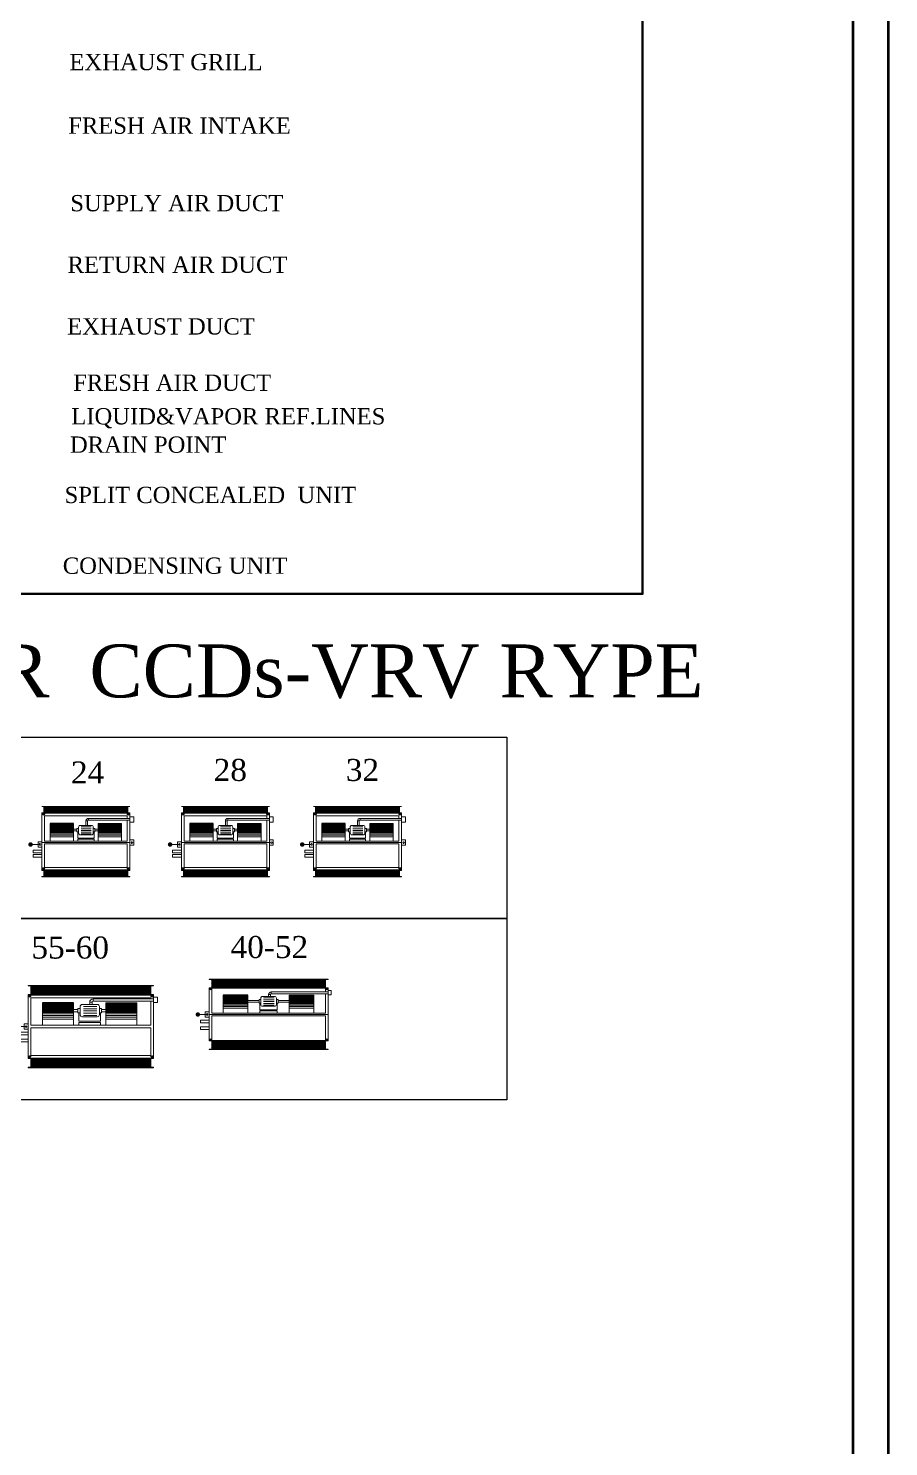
# Model space of a CAD drawing. Extents: x 594 to 813, y 174 to 240.
# Drawn here: x 798.34 to 808.11, y 208.79 to 224.89 of the extents above; entities that cross this region are included whole.
import ezdxf

# ---------------------------------------------------------------- set-up
doc = ezdxf.new("R2010")
doc.units = 0
doc.header["$MEASUREMENT"] = 0
doc.linetypes.add('DASHDOT', pattern=[25.4, 12.7, -6.35, 0, -6.35])
for name, color, linetype in [('01_AC-EQUIP', 206, 'CONTINUOUS'), ('M-DUCT-SA', 5, 'CONTINUOUS'), ('M-EQBMNT', 21, 'CONTINUOUS')]:
    doc.layers.add(name, color=color, linetype=linetype)
for name, color, linetype, lineweight in [('A-SHEET-2', 1, 'CONTINUOUS', 50), ('AC-TEXT', 15, 'CONTINUOUS', 30), ('UG-BORDER', 20, 'CONTINUOUS', 80)]:
    doc.layers.add(name, color=color, linetype=linetype, lineweight=lineweight)
doc.styles.add('AC', font='romans.shx', dxfattribs={"height": 0.2})

# ---------------------------------------------------------------- blocks, each defined once
blk = doc.blocks.new('A$C56630B5C')
at = {"layer": '01_AC-EQUIP', "color": 2, "lineweight": 20}
for p, q in [((0.153, 0.799), (1.153, 0.799)), ((0.153, 0.799), (0.153, 0.796)), ((1.124, 0.796), (0.153, 0.796)), ((0.153, 0.726), (1.153, 0.726)), ((0.153, 0.726), (0.153, 0.723)), ((1.153, 0.723), (0.153, 0.723)), ((0.162, 0.796), (1.153, 0.796)), ((0.162, 0.726), (1.153, 0.726)), ((0.172, 0.793), (0.182, 0.796)), ((0.172, 0.793), (0.182, 0.789)), ((0.172, 0.786), (0.182, 0.789)), ((0.172, 0.786), (0.182, 0.783)), ((0.172, 0.78), (0.182, 0.783)), ((0.172, 0.78), (0.182, 0.777)), ((0.172, 0.774), (0.182, 0.777)), ((0.172, 0.774), (0.182, 0.77)), ((0.172, 0.767), (0.182, 0.77)), ((0.172, 0.767), (0.182, 0.764)), ((0.172, 0.761), (0.182, 0.764)), ((0.172, 0.761), (0.182, 0.758)), ((0.172, 0.755), (0.182, 0.758)), ((0.172, 0.755), (0.182, 0.751)), ((0.172, 0.748), (0.182, 0.751)), ((0.172, 0.748), (0.182, 0.745)), ((0.172, 0.742), (0.182, 0.745)), ((0.172, 0.742), (0.182, 0.739)), ((0.172, 0.736), (0.182, 0.739)), ((0.172, 0.736), (0.182, 0.732)), ((0.172, 0.729), (0.182, 0.732)), ((0.172, 0.729), (0.182, 0.726)), ((0.182, 0.789), (1.124, 0.789)), ((0.182, 0.783), (1.124, 0.783)), ((0.182, 0.777), (1.124, 0.777)), ((0.182, 0.77), (1.124, 0.77)), ((0.182, 0.764), (1.124, 0.764)), ((0.182, 0.758), (1.124, 0.758)), ((0.182, 0.751), (1.124, 0.751)), ((0.182, 0.745), (1.124, 0.745)), ((0.182, 0.739), (1.124, 0.739)), ((0.182, 0.732), (1.124, 0.732)), ((1.134, 0.793), (1.124, 0.796)), ((1.134, 0.793), (1.124, 0.789)), ((1.134, 0.786), (1.124, 0.789)), ((1.134, 0.786), (1.124, 0.783)), ((1.134, 0.78), (1.124, 0.783)), ((1.134, 0.78), (1.124, 0.777)), ((1.134, 0.774), (1.124, 0.777)), ((1.134, 0.774), (1.124, 0.77)), ((1.134, 0.767), (1.124, 0.77)), ((1.134, 0.767), (1.124, 0.764)), ((1.134, 0.761), (1.124, 0.764)), ((1.134, 0.761), (1.124, 0.758)), ((1.134, 0.755), (1.124, 0.758)), ((1.134, 0.755), (1.124, 0.751)), ((1.134, 0.748), (1.124, 0.751)), ((1.134, 0.748), (1.124, 0.745)), ((1.134, 0.742), (1.124, 0.745)), ((1.134, 0.742), (1.124, 0.739)), ((1.134, 0.736), (1.124, 0.739)), ((1.134, 0.736), (1.124, 0.732)), ((1.134, 0.729), (1.124, 0.732)), ((1.134, 0.729), (1.124, 0.726)), ((1.153, 0.796), (1.153, 0.799)), ((1.153, 0.723), (1.153, 0.726)), ((0.153, 0.077), (1.153, 0.077)), ((0.153, 0.077), (0.153, 0.073)), ((1.124, 0.073), (0.153, 0.073)), ((0.153, 0.004), (1.153, 0.004)), ((0.153, 0.004), (0.153, 0)), ((0.162, 0.073), (1.153, 0.073)), ((0.162, 0.004), (1.153, 0.004)), ((0.172, 0.07), (0.182, 0.073)), ((0.172, 0.07), (0.182, 0.067)), ((0.172, 0.064), (0.182, 0.067)), ((0.172, 0.064), (0.182, 0.06)), ((0.172, 0.057), (0.182, 0.06)), ((0.172, 0.057), (0.182, 0.054)), ((0.172, 0.051), (0.182, 0.054)), ((0.172, 0.051), (0.182, 0.048)), ((0.172, 0.045), (0.182, 0.048)), ((0.172, 0.045), (0.182, 0.041)), ((0.172, 0.038), (0.182, 0.041)), ((0.172, 0.038), (0.182, 0.035)), ((0.172, 0.032), (0.182, 0.035)), ((0.172, 0.032), (0.182, 0.029)), ((0.172, 0.026), (0.182, 0.029)), ((0.172, 0.026), (0.182, 0.023)), ((0.172, 0.019), (0.182, 0.023)), ((0.172, 0.019), (0.182, 0.016)), ((0.172, 0.013), (0.182, 0.016)), ((0.172, 0.013), (0.182, 0.01)), ((0.172, 0.007), (0.182, 0.01)), ((0.172, 0.007), (0.182, 0.004)), ((0.182, 0.067), (1.124, 0.067)), ((0.182, 0.06), (1.124, 0.06)), ((0.182, 0.054), (1.124, 0.054)), ((0.182, 0.048), (1.124, 0.048)), ((0.182, 0.041), (1.124, 0.041)), ((0.182, 0.035), (1.124, 0.035)), ((0.182, 0.029), (1.124, 0.029)), ((0.182, 0.023), (1.124, 0.023)), ((0.182, 0.016), (1.124, 0.016)), ((0.182, 0.01), (1.124, 0.01)), ((1.134, 0.07), (1.124, 0.073)), ((1.134, 0.07), (1.124, 0.067)), ((1.134, 0.064), (1.124, 0.067)), ((1.134, 0.064), (1.124, 0.06)), ((1.134, 0.057), (1.124, 0.06)), ((1.134, 0.057), (1.124, 0.054)), ((1.134, 0.051), (1.124, 0.054)), ((1.134, 0.051), (1.124, 0.048)), ((1.134, 0.045), (1.124, 0.048)), ((1.134, 0.045), (1.124, 0.041)), ((1.134, 0.038), (1.124, 0.041)), ((1.134, 0.038), (1.124, 0.035)), ((1.134, 0.032), (1.124, 0.035)), ((1.134, 0.032), (1.124, 0.029)), ((1.134, 0.026), (1.124, 0.029)), ((1.134, 0.026), (1.124, 0.023)), ((1.134, 0.019), (1.124, 0.023)), ((1.134, 0.019), (1.124, 0.016)), ((1.134, 0.013), (1.124, 0.016)), ((1.134, 0.013), (1.124, 0.01)), ((1.134, 0.007), (1.124, 0.01)), ((1.134, 0.007), (1.124, 0.004)), ((1.153, 0.073), (1.153, 0.077)), ((1.153, 0), (1.153, 0.004)), ((1.153, 0), (0.153, 0))]:
    blk.add_line(p, q, dxfattribs=at)
at = {"layer": '01_AC-EQUIP', "color": 1, "lineweight": 20}
for p, q in [((0.153, 0.723), (1.153, 0.723)), ((0.154, 0.709), (0.188, 0.709)), ((0.172, 0.72), (0.172, 0.698)), ((1.123, 0.693), (0.183, 0.693)), ((0.682, 0.663), (1.153, 0.663)), ((0.682, 0.644), (0.682, 0.663)), ((1.153, 0.709), (1.119, 0.709)), ((1.135, 0.72), (1.135, 0.698)), ((0.248, 0.403), (0.248, 0.604)), ((0.513, 0.604), (0.248, 0.604)), ((0.513, 0.603), (0.248, 0.603)), ((0.513, 0.601), (0.248, 0.601)), ((0.513, 0.6), (0.248, 0.6)), ((0.513, 0.597), (0.248, 0.597)), ((0.513, 0.595), (0.248, 0.595)), ((0.513, 0.592), (0.248, 0.592)), ((0.513, 0.589), (0.248, 0.589)), ((0.513, 0.586), (0.248, 0.586)), ((0.513, 0.581), (0.248, 0.581)), ((0.513, 0.575), (0.248, 0.575)), ((0.513, 0.569), (0.248, 0.569)), ((0.513, 0.562), (0.248, 0.562)), ((0.513, 0.555), (0.248, 0.555)), ((0.513, 0.547), (0.248, 0.547)), ((0.513, 0.542), (0.248, 0.542)), ((0.513, 0.536), (0.248, 0.536)), ((0.513, 0.528), (0.248, 0.528)), ((0.513, 0.521), (0.248, 0.521)), ((0.513, 0.514), (0.248, 0.514)), ((0.513, 0.502), (0.248, 0.502)), ((0.513, 0.487), (0.248, 0.487)), ((0.513, 0.403), (0.513, 0.604)), ((0.513, 0.539), (0.551, 0.539)), ((0.513, 0.52), (0.551, 0.52)), ((0.56, 0.511), (0.56, 0.438)), ((0.714, 0.566), (0.599, 0.566)), ((0.714, 0.546), (0.599, 0.546)), ((0.714, 0.527), (0.599, 0.527)), ((0.714, 0.508), (0.599, 0.508)), ((0.714, 0.488), (0.599, 0.488)), ((0.653, 0.634), (0.653, 0.583)), ((0.672, 0.634), (0.653, 0.634)), ((0.672, 0.634), (0.672, 0.583)), ((0.682, 0.644), (1.153, 0.644)), ((0.745, 0.511), (0.745, 0.438)), ((0.792, 0.539), (0.755, 0.539)), ((0.792, 0.52), (0.755, 0.52)), ((0.792, 0.403), (0.792, 0.604)), ((0.792, 0.604), (1.058, 0.604)), ((0.792, 0.603), (1.058, 0.603)), ((0.792, 0.601), (1.058, 0.601)), ((0.792, 0.6), (1.058, 0.6)), ((0.792, 0.597), (1.058, 0.597)), ((0.792, 0.595), (1.058, 0.595)), ((0.792, 0.592), (1.058, 0.592)), ((0.792, 0.589), (1.058, 0.589)), ((0.792, 0.586), (1.058, 0.586)), ((0.792, 0.581), (1.058, 0.581)), ((0.792, 0.575), (1.058, 0.575)), ((0.792, 0.569), (1.058, 0.569)), ((0.792, 0.562), (1.058, 0.562)), ((0.792, 0.555), (1.058, 0.555)), ((0.792, 0.547), (1.058, 0.547)), ((0.792, 0.542), (1.058, 0.542)), ((0.792, 0.536), (1.058, 0.536)), ((0.792, 0.528), (1.058, 0.528)), ((0.792, 0.521), (1.058, 0.521)), ((0.792, 0.514), (1.058, 0.514)), ((0.792, 0.502), (1.058, 0.502)), ((0.792, 0.487), (1.058, 0.487)), ((1.058, 0.403), (1.058, 0.604)), ((1.153, 0.388), (0.153, 0.388)), ((1.123, 0.373), (0.183, 0.373)), ((0.513, 0.473), (0.248, 0.473)), ((0.248, 0.454), (0.513, 0.454)), ((0.56, 0.438), (0.745, 0.438)), ((0.56, 0.427), (0.745, 0.427)), ((0.56, 0.403), (0.56, 0.427)), ((0.745, 0.403), (0.745, 0.427)), ((0.792, 0.473), (1.058, 0.473)), ((1.058, 0.454), (0.792, 0.454)), ((1.153, 0.077), (0.153, 0.077)), ((0.154, 0.094), (0.188, 0.094)), ((0.187, 0.092), (0.156, 0.092)), ((0.171, 0.102), (0.171, 0.082)), ((0.172, 0.083), (0.172, 0.105)), ((1.123, 0.107), (0.183, 0.107)), ((1.153, 0.094), (1.119, 0.094)), ((1.135, 0.083), (1.135, 0.105))]:
    blk.add_line(p, q, dxfattribs=at)
at = {"layer": '01_AC-EQUIP', "color": 1, "linetype": 'DASHDOT', "lineweight": 20}
for p, q in [((0.513, 0.547), (0.248, 0.547)), ((0.792, 0.547), (1.058, 0.547))]:
    blk.add_line(p, q, dxfattribs=at)
at = {"layer": '01_AC-EQUIP', "color": 4, "lineweight": 20}
blk.add_line((0.025, 0.367), (0.131, 0.367), dxfattribs=at)
at = {"layer": '01_AC-EQUIP', "color": 1, "lineweight": 20}
for points in [[(0.153, 0.077), (0.153, 0.723)], [(1.123, 0.403), (0.183, 0.403), (0.183, 0.693)], [(1.123, 0.693), (1.123, 0.663)], [(1.153, 0.726), (1.153, 0.077)], [(1.123, 0.644), (1.123, 0.403)], [(0.183, 0.107), (0.183, 0.373)], [(1.123, 0.373), (1.123, 0.107)]]:
    blk.add_lwpolyline(points, dxfattribs=at)
for points in [[(1.197, 0.62), (1.153, 0.62), (1.153, 0.68), (1.197, 0.68)], [(0.569, 0.548), (0.551, 0.548), (0.551, 0.511), (0.569, 0.511)], [(0.736, 0.548), (0.755, 0.548), (0.755, 0.511), (0.736, 0.511)], [(0.109, 0.398), (0.153, 0.398), (0.153, 0.338), (0.109, 0.338)], [(1.197, 0.418), (1.153, 0.418), (1.153, 0.358), (1.197, 0.358)]]:
    blk.add_lwpolyline(points, close=True, dxfattribs=at)
blk.add_lwpolyline([(0.717, 0.583), (0.589, 0.583, 0.414214), (0.569, 0.563), (0.569, 0.496, 0.414214), (0.589, 0.476), (0.717, 0.476, 0.414214), (0.736, 0.496), (0.736, 0.563, 0.414214)], format="xyb", close=True, dxfattribs=at)
at = {"layer": '01_AC-EQUIP', "color": 4, "lineweight": 20, "const_width": 0.0252}
blk.add_lwpolyline([(0.027, 0.354, 1), (0.022, 0.379, 1)], format="xyb", close=True, dxfattribs=at)
at = {"layer": '01_AC-EQUIP', "color": 5, "lineweight": 20}
blk.add_lwpolyline([(0.153, 0.273), (0.153, 0.303), (0.053, 0.303), (0.053, 0.273)], close=True, dxfattribs=at)
at = {"layer": '01_AC-EQUIP', "color": 6, "lineweight": 20}
blk.add_lwpolyline([(0.153, 0.224), (0.153, 0.254), (0.053, 0.254), (0.053, 0.224)], close=True, dxfattribs=at)
at = {"layer": '01_AC-EQUIP', "color": 1, "lineweight": 20}
for centre in [(0.131, 0.367), (1.176, 0.388)]:
    blk.add_circle(centre, 0.00932, dxfattribs=at)
for radius in [0.0291, 0.0097]:
    blk.add_arc((0.682, 0.634), radius, 90.0006, 180.0006, dxfattribs=at)
for centre, major_axis, start_param, end_param in [((0.172, 0.709), (0.0136, 0), -1.570796, 4.712389), ((0.172, 0.709), (0.00775, 0), 3.141593, 9.424778), ((1.135, 0.094), (-0.0136, 0), -1.570796, 4.712389), ((1.135, 0.094), (-0.00775, 0), 3.141593, 9.424778)]:
    blk.add_ellipse(centre, major_axis=major_axis, ratio=0.646018, start_param=start_param, end_param=end_param, dxfattribs=at)
at = {"layer": '01_AC-EQUIP', "color": 1, "lineweight": 20, "extrusion": (0, 0, -1)}
for centre, major_axis, start_param, end_param in [((1.135, 0.709), (-0.0136, 0), -1.570796, 4.712389), ((1.135, 0.709), (-0.00775, 0), 3.141593, 9.424778), ((0.172, 0.094), (0.0136, 0), -1.570796, 4.712389), ((0.171, 0.092), (-0.0124, 0), -1.570796, 4.712389), ((0.172, 0.094), (0.00775, 0), 3.141593, 9.424778), ((0.171, 0.092), (-0.00705, 0), 3.141593, 9.424778)]:
    blk.add_ellipse(centre, major_axis=major_axis, ratio=0.646018, start_param=start_param, end_param=end_param, dxfattribs=at)
at = {"layer": 'M-EQBMNT', "color": 21, "linetype": 'ByBlock', "ltscale": 1.5}
for p, q in [((0.513, 0.604), (0.248, 0.604)), ((0.792, 0.604), (1.058, 0.604))]:
    blk.add_line(p, q, dxfattribs=at)
blk = doc.blocks.new('A$C0F5A1675')
at = {"layer": '01_AC-EQUIP', "color": 2, "lineweight": 20}
for p, q in [((0.153, 0.933), (1.578, 0.933)), ((0.153, 0.933), (0.153, 0.928)), ((1.537, 0.928), (0.153, 0.928)), ((0.153, 0.829), (1.578, 0.829)), ((0.153, 0.829), (0.153, 0.824)), ((1.578, 0.824), (0.153, 0.824)), ((0.166, 0.928), (1.578, 0.928)), ((0.166, 0.829), (1.578, 0.829)), ((0.18, 0.923), (0.194, 0.928)), ((0.18, 0.923), (0.194, 0.919)), ((0.18, 0.914), (0.194, 0.919)), ((0.18, 0.914), (0.194, 0.91)), ((0.18, 0.905), (0.194, 0.91)), ((0.18, 0.905), (0.194, 0.901)), ((0.18, 0.896), (0.194, 0.901)), ((0.18, 0.896), (0.194, 0.892)), ((0.18, 0.887), (0.194, 0.892)), ((0.18, 0.887), (0.194, 0.883)), ((0.18, 0.878), (0.194, 0.883)), ((0.18, 0.878), (0.194, 0.874)), ((0.18, 0.869), (0.194, 0.874)), ((0.18, 0.869), (0.194, 0.865)), ((0.18, 0.86), (0.194, 0.865)), ((0.18, 0.86), (0.194, 0.856)), ((0.18, 0.851), (0.194, 0.856)), ((0.18, 0.851), (0.194, 0.847)), ((0.18, 0.842), (0.194, 0.847)), ((0.18, 0.842), (0.194, 0.838)), ((0.18, 0.833), (0.194, 0.838)), ((0.18, 0.833), (0.194, 0.829)), ((0.194, 0.919), (1.537, 0.919)), ((0.194, 0.91), (1.537, 0.91)), ((0.194, 0.901), (1.537, 0.901)), ((0.194, 0.892), (1.537, 0.892)), ((0.194, 0.883), (1.537, 0.883)), ((0.194, 0.874), (1.537, 0.874)), ((0.194, 0.865), (1.537, 0.865)), ((0.194, 0.856), (1.537, 0.856)), ((0.194, 0.847), (1.537, 0.847)), ((0.194, 0.838), (1.537, 0.838)), ((1.551, 0.923), (1.537, 0.928)), ((1.551, 0.923), (1.537, 0.919)), ((1.551, 0.914), (1.537, 0.919)), ((1.551, 0.914), (1.537, 0.91)), ((1.551, 0.905), (1.537, 0.91)), ((1.551, 0.905), (1.537, 0.901)), ((1.551, 0.896), (1.537, 0.901)), ((1.551, 0.896), (1.537, 0.892)), ((1.551, 0.887), (1.537, 0.892)), ((1.551, 0.887), (1.537, 0.883)), ((1.551, 0.878), (1.537, 0.883)), ((1.551, 0.878), (1.537, 0.874)), ((1.551, 0.869), (1.537, 0.874)), ((1.551, 0.869), (1.537, 0.865)), ((1.551, 0.86), (1.537, 0.865)), ((1.551, 0.86), (1.537, 0.856)), ((1.551, 0.851), (1.537, 0.856)), ((1.551, 0.851), (1.537, 0.847)), ((1.551, 0.842), (1.537, 0.847)), ((1.551, 0.842), (1.537, 0.838)), ((1.551, 0.833), (1.537, 0.838)), ((1.551, 0.833), (1.537, 0.829)), ((1.578, 0.928), (1.578, 0.933)), ((1.578, 0.824), (1.578, 0.829)), ((0.153, 0.109), (1.578, 0.109)), ((0.153, 0.109), (0.153, 0.104)), ((1.537, 0.104), (0.153, 0.104)), ((0.153, 0.005), (1.578, 0.005)), ((0.153, 0.005), (0.153, 0)), ((0.166, 0.104), (1.578, 0.104)), ((0.166, 0.005), (1.578, 0.005)), ((0.18, 0.1), (0.194, 0.104)), ((0.18, 0.1), (0.194, 0.095)), ((0.18, 0.091), (0.194, 0.095)), ((0.18, 0.091), (0.194, 0.086)), ((0.18, 0.082), (0.194, 0.086)), ((0.18, 0.082), (0.194, 0.077)), ((0.18, 0.073), (0.194, 0.077)), ((0.18, 0.073), (0.194, 0.068)), ((0.18, 0.064), (0.194, 0.068)), ((0.18, 0.064), (0.194, 0.059)), ((0.18, 0.055), (0.194, 0.059)), ((0.18, 0.055), (0.194, 0.05)), ((0.18, 0.046), (0.194, 0.05)), ((0.18, 0.046), (0.194, 0.041)), ((0.18, 0.037), (0.194, 0.041)), ((0.18, 0.037), (0.194, 0.032)), ((0.18, 0.028), (0.194, 0.032)), ((0.18, 0.028), (0.194, 0.023)), ((0.18, 0.019), (0.194, 0.023)), ((0.18, 0.019), (0.194, 0.014)), ((0.18, 0.01), (0.194, 0.014)), ((0.18, 0.01), (0.194, 0.005)), ((0.194, 0.095), (1.537, 0.095)), ((0.194, 0.086), (1.537, 0.086)), ((0.194, 0.077), (1.537, 0.077)), ((0.194, 0.068), (1.537, 0.068)), ((0.194, 0.059), (1.537, 0.059)), ((0.194, 0.05), (1.537, 0.05)), ((0.194, 0.041), (1.537, 0.041)), ((0.194, 0.032), (1.537, 0.032)), ((0.194, 0.023), (1.537, 0.023)), ((0.194, 0.014), (1.537, 0.014)), ((1.551, 0.1), (1.537, 0.104)), ((1.551, 0.1), (1.537, 0.095)), ((1.551, 0.091), (1.537, 0.095)), ((1.551, 0.091), (1.537, 0.086)), ((1.551, 0.082), (1.537, 0.086)), ((1.551, 0.082), (1.537, 0.077)), ((1.551, 0.073), (1.537, 0.077)), ((1.551, 0.073), (1.537, 0.068)), ((1.551, 0.064), (1.537, 0.068)), ((1.551, 0.064), (1.537, 0.059)), ((1.551, 0.055), (1.537, 0.059)), ((1.551, 0.055), (1.537, 0.05)), ((1.551, 0.046), (1.537, 0.05)), ((1.551, 0.046), (1.537, 0.041)), ((1.551, 0.037), (1.537, 0.041)), ((1.551, 0.037), (1.537, 0.032)), ((1.551, 0.028), (1.537, 0.032)), ((1.551, 0.028), (1.537, 0.023)), ((1.551, 0.019), (1.537, 0.023)), ((1.551, 0.019), (1.537, 0.014)), ((1.551, 0.01), (1.537, 0.014)), ((1.551, 0.01), (1.537, 0.005)), ((1.578, 0.104), (1.578, 0.109)), ((1.578, 0), (1.578, 0.005)), ((1.578, 0), (0.153, 0))]:
    blk.add_line(p, q, dxfattribs=at)
at = {"layer": '01_AC-EQUIP', "color": 1, "lineweight": 20}
for p, q in [((0.153, 0.811), (0.187, 0.811)), ((0.171, 0.822), (0.171, 0.8)), ((1.578, 0.811), (1.544, 0.811)), ((1.561, 0.822), (1.561, 0.8)), ((1.548, 0.794), (0.183, 0.794)), ((0.318, 0.482), (0.318, 0.737)), ((0.669, 0.734), (0.318, 0.734)), ((0.669, 0.731), (0.318, 0.731)), ((0.669, 0.727), (0.318, 0.727)), ((0.669, 0.722), (0.318, 0.722)), ((0.669, 0.716), (0.318, 0.716)), ((0.669, 0.709), (0.318, 0.709)), ((0.669, 0.7), (0.318, 0.7)), ((0.669, 0.691), (0.318, 0.691)), ((0.669, 0.681), (0.318, 0.681)), ((0.669, 0.671), (0.318, 0.671)), ((0.669, 0.665), (0.318, 0.665)), ((0.669, 0.656), (0.318, 0.656)), ((0.669, 0.647), (0.318, 0.647)), ((0.669, 0.482), (0.669, 0.737)), ((0.669, 0.661), (0.719, 0.661)), ((0.933, 0.696), (0.783, 0.696)), ((0.933, 0.67), (0.783, 0.67)), ((0.933, 0.645), (0.783, 0.645)), ((0.853, 0.743), (0.853, 0.718)), ((0.879, 0.743), (0.853, 0.743)), ((0.879, 0.743), (0.879, 0.718)), ((0.891, 0.782), (1.578, 0.782)), ((0.891, 0.756), (0.891, 0.782)), ((0.891, 0.756), (1.578, 0.756)), ((1.037, 0.661), (0.987, 0.661)), ((1.037, 0.482), (1.037, 0.737)), ((1.037, 0.734), (1.388, 0.734)), ((1.037, 0.731), (1.388, 0.731)), ((1.037, 0.727), (1.388, 0.727)), ((1.037, 0.722), (1.388, 0.722)), ((1.037, 0.716), (1.388, 0.716)), ((1.037, 0.709), (1.388, 0.709)), ((1.037, 0.7), (1.388, 0.7)), ((1.037, 0.691), (1.388, 0.691)), ((1.037, 0.681), (1.388, 0.681)), ((1.037, 0.671), (1.388, 0.671)), ((1.037, 0.665), (1.388, 0.665)), ((1.037, 0.656), (1.388, 0.656)), ((1.037, 0.647), (1.388, 0.647)), ((1.388, 0.482), (1.388, 0.737)), ((0.669, 0.637), (0.318, 0.637)), ((0.669, 0.627), (0.318, 0.627)), ((0.669, 0.612), (0.318, 0.612)), ((0.669, 0.593), (0.318, 0.593)), ((0.669, 0.573), (0.318, 0.573)), ((0.318, 0.549), (0.669, 0.549)), ((0.669, 0.635), (0.719, 0.635)), ((0.731, 0.624), (0.731, 0.528)), ((0.731, 0.528), (0.975, 0.528)), ((0.731, 0.513), (0.975, 0.513)), ((0.731, 0.482), (0.731, 0.513)), ((0.933, 0.619), (0.783, 0.619)), ((0.933, 0.594), (0.783, 0.594)), ((0.975, 0.624), (0.975, 0.528)), ((0.975, 0.482), (0.975, 0.513)), ((1.037, 0.635), (0.987, 0.635)), ((1.037, 0.637), (1.388, 0.637)), ((1.037, 0.627), (1.388, 0.627)), ((1.037, 0.612), (1.388, 0.612)), ((1.037, 0.593), (1.388, 0.593)), ((1.037, 0.573), (1.388, 0.573)), ((1.388, 0.549), (1.037, 0.549)), ((0.183, 0.482), (1.548, 0.482)), ((0.183, 0.452), (1.548, 0.452)), ((0.153, 0.126), (0.187, 0.126)), ((0.171, 0.137), (0.171, 0.115)), ((1.548, 0.139), (0.183, 0.139)), ((1.578, 0.126), (1.544, 0.126)), ((1.561, 0.137), (1.561, 0.115))]:
    blk.add_line(p, q, dxfattribs=at)
at = {"layer": '01_AC-EQUIP', "color": 1, "linetype": 'DASHDOT', "lineweight": 20}
for p, q in [((0.669, 0.671), (0.318, 0.671)), ((1.037, 0.671), (1.388, 0.671))]:
    blk.add_line(p, q, dxfattribs=at)
at = {"layer": '01_AC-EQUIP', "color": 4, "lineweight": 20}
blk.add_line((0.025, 0.466), (0.131, 0.466), dxfattribs=at)
at = {"layer": '01_AC-EQUIP', "color": 1, "lineweight": 20}
for points in [[(0.153, 0.104), (0.153, 0.829)], [(1.578, 0.829), (1.578, 0.104)], [(0.183, 0.482), (0.183, 0.794)], [(1.548, 0.794), (1.548, 0.782)], [(1.548, 0.756), (1.548, 0.482)], [(0.183, 0.139), (0.183, 0.452)], [(1.548, 0.452), (1.548, 0.139)]]:
    blk.add_lwpolyline(points, dxfattribs=at)
for points in [[(0.743, 0.672), (0.719, 0.672), (0.719, 0.624), (0.743, 0.624)], [(0.963, 0.672), (0.987, 0.672), (0.987, 0.624), (0.963, 0.624)], [(1.622, 0.74), (1.578, 0.74), (1.578, 0.8), (1.622, 0.8)], [(0.109, 0.497), (0.153, 0.497), (0.153, 0.437), (0.109, 0.437)]]:
    blk.add_lwpolyline(points, close=True, dxfattribs=at)
blk.add_lwpolyline([(0.938, 0.718), (0.769, 0.718, 0.414214), (0.743, 0.693), (0.743, 0.604, 0.414214), (0.769, 0.578), (0.938, 0.578, 0.414214), (0.963, 0.604), (0.963, 0.693, 0.414214)], format="xyb", close=True, dxfattribs=at)
at = {"layer": '01_AC-EQUIP', "color": 4, "lineweight": 20, "const_width": 0.0252}
blk.add_lwpolyline([(0.027, 0.453, 1), (0.022, 0.478, 1)], format="xyb", close=True, dxfattribs=at)
at = {"layer": '01_AC-EQUIP', "color": 5, "lineweight": 20}
blk.add_lwpolyline([(0.153, 0.372), (0.153, 0.402), (0.053, 0.402), (0.053, 0.372)], close=True, dxfattribs=at)
at = {"layer": '01_AC-EQUIP', "color": 6, "lineweight": 20}
blk.add_lwpolyline([(0.153, 0.293), (0.153, 0.323), (0.053, 0.323), (0.053, 0.293)], close=True, dxfattribs=at)
at = {"layer": '01_AC-EQUIP', "color": 1, "lineweight": 20}
blk.add_circle((0.131, 0.466), 0.00932, dxfattribs=at)
for radius in [0.0384, 0.0128]:
    blk.add_arc((0.891, 0.743), radius, 90.0006, 180.0006, dxfattribs=at)
for centre, major_axis, start_param, end_param in [((0.171, 0.811), (0.0136, 0), -1.570796, 4.712389), ((0.171, 0.811), (0.00775, 0), 3.141593, 9.424778), ((0.171, 0.126), (0.0136, 0), -1.570796, 4.712389), ((0.171, 0.126), (0.00775, 0), 3.141593, 9.424778)]:
    blk.add_ellipse(centre, major_axis=major_axis, ratio=0.646018, start_param=start_param, end_param=end_param, dxfattribs=at)
at = {"layer": '01_AC-EQUIP', "color": 1, "lineweight": 20, "extrusion": (0, 0, -1)}
for centre, major_axis, start_param, end_param in [((1.561, 0.811), (-0.0136, 0), -1.570796, 4.712389), ((1.561, 0.811), (-0.00775, 0), 3.141593, 9.424778), ((1.561, 0.126), (-0.0136, 0), -1.570796, 4.712389), ((1.561, 0.126), (-0.00775, 0), 3.141593, 9.424778)]:
    blk.add_ellipse(centre, major_axis=major_axis, ratio=0.646018, start_param=start_param, end_param=end_param, dxfattribs=at)
at = {"layer": 'M-EQBMNT', "color": 21, "linetype": 'ByBlock', "ltscale": 1.5}
for p, q in [((0.669, 0.737), (0.318, 0.737)), ((1.037, 0.737), (1.388, 0.737))]:
    blk.add_line(p, q, dxfattribs=at)
blk = doc.blocks.new('A$C7D155406')
at = {"layer": '01_AC-EQUIP', "color": 2, "lineweight": 20}
for p, q in [((0.154, 0.8), (1.504, 0.8)), ((0.154, 0.8), (0.154, 0.795)), ((1.464, 0.795), (0.154, 0.795)), ((0.154, 0.701), (1.504, 0.701)), ((0.154, 0.701), (0.154, 0.696)), ((1.504, 0.696), (0.154, 0.696)), ((0.166, 0.795), (1.504, 0.795)), ((0.166, 0.701), (1.504, 0.701)), ((0.179, 0.791), (0.193, 0.795)), ((0.179, 0.791), (0.193, 0.787)), ((0.179, 0.782), (0.193, 0.787)), ((0.179, 0.782), (0.193, 0.778)), ((0.179, 0.774), (0.193, 0.778)), ((0.179, 0.774), (0.193, 0.77)), ((0.179, 0.765), (0.193, 0.77)), ((0.179, 0.765), (0.193, 0.761)), ((0.179, 0.757), (0.193, 0.761)), ((0.179, 0.757), (0.193, 0.753)), ((0.179, 0.748), (0.193, 0.753)), ((0.179, 0.748), (0.193, 0.744)), ((0.179, 0.74), (0.193, 0.744)), ((0.179, 0.74), (0.193, 0.735)), ((0.179, 0.731), (0.193, 0.735)), ((0.179, 0.731), (0.193, 0.727)), ((0.179, 0.723), (0.193, 0.727)), ((0.179, 0.723), (0.193, 0.718)), ((0.179, 0.714), (0.193, 0.718)), ((0.179, 0.714), (0.193, 0.71)), ((0.179, 0.706), (0.193, 0.71)), ((0.179, 0.706), (0.193, 0.701)), ((0.193, 0.787), (1.464, 0.787)), ((0.193, 0.778), (1.464, 0.778)), ((0.193, 0.77), (1.464, 0.77)), ((0.193, 0.761), (1.464, 0.761)), ((0.193, 0.753), (1.464, 0.753)), ((0.193, 0.744), (1.464, 0.744)), ((0.193, 0.735), (1.464, 0.735)), ((0.193, 0.727), (1.464, 0.727)), ((0.193, 0.718), (1.464, 0.718)), ((0.193, 0.71), (1.464, 0.71)), ((1.478, 0.791), (1.464, 0.795)), ((1.478, 0.791), (1.464, 0.787)), ((1.478, 0.782), (1.464, 0.787)), ((1.478, 0.782), (1.464, 0.778)), ((1.478, 0.774), (1.464, 0.778)), ((1.478, 0.774), (1.464, 0.77)), ((1.478, 0.765), (1.464, 0.77)), ((1.478, 0.765), (1.464, 0.761)), ((1.478, 0.757), (1.464, 0.761)), ((1.478, 0.757), (1.464, 0.753)), ((1.478, 0.748), (1.464, 0.753)), ((1.478, 0.748), (1.464, 0.744)), ((1.478, 0.74), (1.464, 0.744)), ((1.478, 0.74), (1.464, 0.735)), ((1.478, 0.731), (1.464, 0.735)), ((1.478, 0.731), (1.464, 0.727)), ((1.478, 0.723), (1.464, 0.727)), ((1.478, 0.723), (1.464, 0.718)), ((1.478, 0.714), (1.464, 0.718)), ((1.478, 0.714), (1.464, 0.71)), ((1.478, 0.706), (1.464, 0.71)), ((1.478, 0.706), (1.464, 0.701)), ((1.504, 0.795), (1.504, 0.8)), ((1.504, 0.696), (1.504, 0.701)), ((0.154, 0.104), (1.504, 0.104)), ((0.154, 0.104), (0.154, 0.099)), ((1.464, 0.099), (0.154, 0.099)), ((0.154, 0.005), (1.504, 0.005)), ((0.154, 0.005), (0.154, 0)), ((0.166, 0.099), (1.504, 0.099)), ((0.166, 0.005), (1.504, 0.005)), ((0.179, 0.094), (0.193, 0.099)), ((0.179, 0.094), (0.193, 0.09)), ((0.179, 0.086), (0.193, 0.09)), ((0.179, 0.086), (0.193, 0.082)), ((0.179, 0.077), (0.193, 0.082)), ((0.179, 0.077), (0.193, 0.073)), ((0.179, 0.069), (0.193, 0.073)), ((0.179, 0.069), (0.193, 0.065)), ((0.179, 0.06), (0.193, 0.065)), ((0.179, 0.06), (0.193, 0.056)), ((0.179, 0.052), (0.193, 0.056)), ((0.179, 0.052), (0.193, 0.047)), ((0.179, 0.043), (0.193, 0.047)), ((0.179, 0.043), (0.193, 0.039)), ((0.179, 0.035), (0.193, 0.039)), ((0.179, 0.035), (0.193, 0.03)), ((0.179, 0.026), (0.193, 0.03)), ((0.179, 0.026), (0.193, 0.022)), ((0.179, 0.018), (0.193, 0.022)), ((0.179, 0.018), (0.193, 0.013)), ((0.179, 0.009), (0.193, 0.013)), ((0.179, 0.009), (0.193, 0.005)), ((0.193, 0.09), (1.464, 0.09)), ((0.193, 0.082), (1.464, 0.082)), ((0.193, 0.073), (1.464, 0.073)), ((0.193, 0.065), (1.464, 0.065)), ((0.193, 0.056), (1.464, 0.056)), ((0.193, 0.047), (1.464, 0.047)), ((0.193, 0.039), (1.464, 0.039)), ((0.193, 0.03), (1.464, 0.03)), ((0.193, 0.022), (1.464, 0.022)), ((0.193, 0.013), (1.464, 0.013)), ((1.478, 0.094), (1.464, 0.099)), ((1.478, 0.094), (1.464, 0.09)), ((1.478, 0.086), (1.464, 0.09)), ((1.478, 0.086), (1.464, 0.082)), ((1.478, 0.077), (1.464, 0.082)), ((1.478, 0.077), (1.464, 0.073)), ((1.478, 0.069), (1.464, 0.073)), ((1.478, 0.069), (1.464, 0.065)), ((1.478, 0.06), (1.464, 0.065)), ((1.478, 0.06), (1.464, 0.056)), ((1.478, 0.052), (1.464, 0.056)), ((1.478, 0.052), (1.464, 0.047)), ((1.478, 0.043), (1.464, 0.047)), ((1.478, 0.043), (1.464, 0.039)), ((1.478, 0.035), (1.464, 0.039)), ((1.478, 0.035), (1.464, 0.03)), ((1.478, 0.026), (1.464, 0.03)), ((1.478, 0.026), (1.464, 0.022)), ((1.478, 0.018), (1.464, 0.022)), ((1.478, 0.018), (1.464, 0.013)), ((1.478, 0.009), (1.464, 0.013)), ((1.478, 0.009), (1.464, 0.005)), ((1.504, 0.099), (1.504, 0.104)), ((1.504, 0), (1.504, 0.005)), ((1.504, 0), (0.154, 0))]:
    blk.add_line(p, q, dxfattribs=at)
at = {"layer": '01_AC-EQUIP', "color": 1, "lineweight": 20}
for p, q in [((0.155, 0.686), (0.182, 0.686)), ((0.169, 0.695), (0.169, 0.677)), ((0.859, 0.655), (1.504, 0.655)), ((0.859, 0.635), (0.859, 0.655)), ((1.502, 0.686), (1.475, 0.686)), ((1.488, 0.695), (1.488, 0.677)), ((0.313, 0.415), (0.313, 0.62)), ((0.594, 0.617), (0.313, 0.617)), ((0.594, 0.615), (0.313, 0.615)), ((0.594, 0.611), (0.313, 0.611)), ((0.594, 0.608), (0.313, 0.608)), ((0.594, 0.602), (0.313, 0.602)), ((0.594, 0.597), (0.313, 0.597)), ((0.594, 0.59), (0.313, 0.59)), ((0.594, 0.582), (0.313, 0.582)), ((0.594, 0.575), (0.313, 0.575)), ((0.594, 0.567), (0.313, 0.567)), ((0.594, 0.561), (0.313, 0.561)), ((0.594, 0.555), (0.313, 0.555)), ((0.594, 0.547), (0.313, 0.547)), ((0.594, 0.539), (0.313, 0.539)), ((0.594, 0.532), (0.313, 0.532)), ((0.594, 0.519), (0.313, 0.519)), ((0.594, 0.504), (0.313, 0.504)), ((0.594, 0.488), (0.313, 0.488)), ((0.594, 0.415), (0.594, 0.62)), ((0.594, 0.559), (0.721, 0.559)), ((0.594, 0.538), (0.721, 0.538)), ((0.731, 0.529), (0.731, 0.452)), ((0.893, 0.587), (0.772, 0.587)), ((0.893, 0.566), (0.772, 0.566)), ((0.893, 0.546), (0.772, 0.546)), ((0.893, 0.525), (0.772, 0.525)), ((0.893, 0.505), (0.772, 0.505)), ((0.829, 0.624), (0.829, 0.604)), ((0.849, 0.624), (0.829, 0.624)), ((0.849, 0.624), (0.849, 0.604)), ((0.859, 0.635), (1.504, 0.635)), ((0.926, 0.529), (0.926, 0.452)), ((1.063, 0.559), (0.936, 0.559)), ((1.063, 0.538), (0.936, 0.538)), ((1.063, 0.415), (1.063, 0.62)), ((1.063, 0.617), (1.344, 0.617)), ((1.063, 0.615), (1.344, 0.615)), ((1.063, 0.611), (1.344, 0.611)), ((1.063, 0.608), (1.344, 0.608)), ((1.063, 0.602), (1.344, 0.602)), ((1.063, 0.597), (1.344, 0.597)), ((1.063, 0.59), (1.344, 0.59)), ((1.063, 0.582), (1.344, 0.582)), ((1.063, 0.575), (1.344, 0.575)), ((1.063, 0.567), (1.344, 0.567)), ((1.063, 0.561), (1.344, 0.561)), ((1.063, 0.555), (1.344, 0.555)), ((1.063, 0.547), (1.344, 0.547)), ((1.063, 0.539), (1.344, 0.539)), ((1.063, 0.532), (1.344, 0.532)), ((1.063, 0.519), (1.344, 0.519)), ((1.063, 0.504), (1.344, 0.504)), ((1.063, 0.488), (1.344, 0.488)), ((1.344, 0.415), (1.344, 0.62)), ((1.504, 0.4), (0.154, 0.4)), ((1.474, 0.415), (0.184, 0.415)), ((1.474, 0.385), (0.184, 0.385)), ((0.313, 0.469), (0.594, 0.469)), ((0.731, 0.452), (0.926, 0.452)), ((0.731, 0.44), (0.926, 0.44)), ((0.731, 0.415), (0.731, 0.44)), ((0.926, 0.415), (0.926, 0.44)), ((1.344, 0.469), (1.063, 0.469)), ((0.155, 0.114), (0.182, 0.114)), ((0.169, 0.105), (0.169, 0.123)), ((1.502, 0.114), (1.475, 0.114)), ((1.488, 0.105), (1.488, 0.123))]:
    blk.add_line(p, q, dxfattribs=at)
at = {"layer": '01_AC-EQUIP', "color": 1, "linetype": 'DASHDOT', "lineweight": 20}
for p, q in [((0.594, 0.567), (0.313, 0.567)), ((1.063, 0.567), (1.344, 0.567))]:
    blk.add_line(p, q, dxfattribs=at)
at = {"layer": '01_AC-EQUIP', "color": 4, "lineweight": 20}
blk.add_line((0.025, 0.399), (0.131, 0.399), dxfattribs=at)
at = {"layer": '01_AC-EQUIP', "color": 1, "lineweight": 20}
for points in [[(0.154, 0.099), (0.154, 0.701)], [(0.184, 0.415), (0.184, 0.77), (1.474, 0.77), (1.474, 0.655)], [(1.504, 0.701), (1.504, 0.099)], [(1.474, 0.635), (1.474, 0.415)], [(0.184, 0.104), (0.184, 0.385)], [(1.474, 0.385), (1.474, 0.104)]]:
    blk.add_lwpolyline(points, dxfattribs=at)
for points in [[(1.539, 0.622), (1.504, 0.622), (1.504, 0.67), (1.539, 0.67)], [(0.74, 0.568), (0.721, 0.568), (0.721, 0.529), (0.74, 0.529)], [(0.917, 0.568), (0.936, 0.568), (0.936, 0.529), (0.917, 0.529)], [(0.11, 0.43), (0.154, 0.43), (0.154, 0.37), (0.11, 0.37)]]:
    blk.add_lwpolyline(points, close=True, dxfattribs=at)
blk.add_lwpolyline([(0.896, 0.604), (0.761, 0.604, 0.414214), (0.74, 0.584), (0.74, 0.513, 0.414214), (0.761, 0.492), (0.896, 0.492, 0.414214), (0.917, 0.513), (0.917, 0.584, 0.414214)], format="xyb", close=True, dxfattribs=at)
at = {"layer": '01_AC-EQUIP', "color": 4, "lineweight": 20, "const_width": 0.0252}
blk.add_lwpolyline([(0.028, 0.387, 1), (0.022, 0.411, 1)], format="xyb", close=True, dxfattribs=at)
at = {"layer": '01_AC-EQUIP', "color": 5, "lineweight": 20}
blk.add_lwpolyline([(0.154, 0.306), (0.154, 0.336), (0.054, 0.336), (0.054, 0.306)], close=True, dxfattribs=at)
at = {"layer": '01_AC-EQUIP', "color": 6, "lineweight": 20}
blk.add_lwpolyline([(0.154, 0.227), (0.154, 0.257), (0.054, 0.257), (0.054, 0.227)], close=True, dxfattribs=at)
at = {"layer": '01_AC-EQUIP', "color": 1, "lineweight": 20}
blk.add_circle((0.131, 0.399), 0.00932, dxfattribs=at)
for radius in [0.0307, 0.0102]:
    blk.add_arc((0.859, 0.624), radius, 90.0006, 180.0006, dxfattribs=at)
for centre, major_axis, start_param, end_param in [((0.169, 0.686), (0.0109, 0), -1.570796, 4.712389), ((0.169, 0.686), (0.0062, 0), 3.141593, 9.424778), ((1.488, 0.114), (-0.0109, 0), -1.570796, 4.712389), ((1.488, 0.114), (-0.0062, 0), 3.141593, 9.424778)]:
    blk.add_ellipse(centre, major_axis=major_axis, ratio=0.646018, start_param=start_param, end_param=end_param, dxfattribs=at)
at = {"layer": '01_AC-EQUIP', "color": 1, "lineweight": 20, "extrusion": (0, 0, -1)}
for centre, major_axis, start_param, end_param in [((1.488, 0.686), (-0.0109, 0), -1.570796, 4.712389), ((1.488, 0.686), (-0.0062, 0), 3.141593, 9.424778), ((0.169, 0.114), (0.0109, 0), -1.570796, 4.712389), ((0.169, 0.114), (0.0062, 0), 3.141593, 9.424778)]:
    blk.add_ellipse(centre, major_axis=major_axis, ratio=0.646018, start_param=start_param, end_param=end_param, dxfattribs=at)
at = {"layer": 'M-EQBMNT', "color": 21, "linetype": 'ByBlock', "ltscale": 1.5}
for p, q in [((0.594, 0.62), (0.313, 0.62)), ((1.063, 0.62), (1.344, 0.62))]:
    blk.add_line(p, q, dxfattribs=at)

msp = doc.modelspace()

# ---------------------------------------------------------------- linework, layer by layer
at = {"layer": 'A-SHEET-2', "color": 7, "linetype": 'ByBlock', "ltscale": 0.05}
msp.add_lwpolyline([(794.476, 218.467), (805.319, 218.467), (805.319, 236.701), (794.476, 236.701)], close=True, dxfattribs=at)
at = {"layer": 'M-DUCT-SA', "color": 7, "linetype": 'ByBlock'}
for points in [[(796.281, 216.841), (803.776, 216.841), (803.776, 214.783), (796.281, 214.783)], [(796.281, 214.783), (803.776, 214.783), (803.776, 212.725), (796.281, 212.725)]]:
    msp.add_lwpolyline(points, close=True, dxfattribs=at)
at = {"layer": 'UG-BORDER', "color": 7}
for p, q in [((808.113, 173.794), (808.113, 240.494)), ((807.709, 174.199), (807.709, 240.09))]:
    msp.add_line(p, q, dxfattribs=at)

# ---------------------------------------------------------------- block references
at = {"layer": '01_AC-EQUIP', "color": 1, "lineweight": 20}
for name, p in [('A$C56630B5C', (798.343, 215.257)), ('A$C56630B5C', (799.927, 215.257)), ('A$C56630B5C', (801.428, 215.257)), ('A$C0F5A1675', (798.186, 213.09)), ('A$C7D155406', (800.242, 213.295))]:
    msp.add_blockref(name, p, dxfattribs=at)

# ---------------------------------------------------------------- texts
at = {"layer": 'A-SHEET-2', "ltscale": 0.05, "char_height": 0.11128, "width": 6.21298, "attachment_point": 7, "style": 'AC'}
for s, insert in [('\\pxqc;{\\fTimes New Roman|b0|i0|c0|p18;\\H1.661x;EXHAUST GRILL}', (796.799, 224.409)), ('\\pxqc;{\\fTimes New Roman|b0|i0|c0|p18;\\H1.661x;FRESH AIR INTAKE}', (796.952, 223.688)), ('\\pxqc;{\\fTimes New Roman|b0|i0|c0|p18;\\H1.661x;SUPPLY AIR DUCT}', (796.922, 222.808)), ('\\pxqc;{\\fTimes New Roman|b0|i0|c0|p18;\\H1.661x;RETURN AIR DUCT}', (796.93, 222.109)), ('\\pxqc;{\\fTimes New Roman|b0|i0|c0|p18;\\H1.661x;EXHAUST DUCT}', (796.742, 221.409)), ('\\pxqc;{\\fTimes New Roman|b0|i0|c0|p18;\\H1.661x;FRESH AIR DUCT}', (796.869, 220.77)), ('\\pxqc;{\\fTimes New Roman|b0|i0|c0|p18;\\H1.661x;LIQUID&VAPOR REF.LINES}', (797.507, 220.346)), ('\\pxqc;{\\fTimes New Roman|b0|i0|c0|p18;\\H1.661x;DRAIN POINT}', (796.596, 220.067)), ('\\pxqc;{\\fTimes New Roman|b0|i0|c0|p18;\\H1.661x;SPLIT CONCEALED  UNIT}', (797.303, 219.496)), ('\\pxqc;{\\fTimes New Roman|b0|i0|c0|p18;\\H1.661x;CONDENSING UNIT}', (796.902, 218.693))]:
    msp.add_mtext(s, dxfattribs=dict(at, insert=insert))
at = {"layer": 'AC-TEXT', "color": 34, "linetype": 'Continuous', "style": 'AC'}
for s, insert, char_height, width, attachment_point in [('\\A1;{\\fTimes New Roman|b0|i0|c0|p18;\\C3;CARRIER  CCDs-VRV RYPE}', (794.655, 217.894), 0.6, 13.17153, 1), ('\\A1;{\\fTimes New Roman|b0|i0|c0|p18;\\C256;24}', (798.826, 216.316), 0.25, 3.95146, 7), ('\\A1;{\\fTimes New Roman|b0|i0|c0|p18;\\C256;28}', (800.447, 216.341), 0.25, 3.95146, 7), ('\\A1;{\\fTimes New Roman|b0|i0|c0|p18;\\C256;32}', (801.948, 216.341), 0.25, 3.95146, 7), ('\\A1;{\\fTimes New Roman|b0|i0|c0|p18;\\C256;55-60}', (798.377, 214.325), 0.25, 3.95146, 7), ('\\A1;{\\fTimes New Roman|b0|i0|c0|p18;\\C256;40-52}', (800.639, 214.331), 0.25, 3.95146, 7)]:
    msp.add_mtext(s, dxfattribs=dict(at, insert=insert, char_height=char_height, width=width, attachment_point=attachment_point))

doc.saveas('drawing.dxf')
